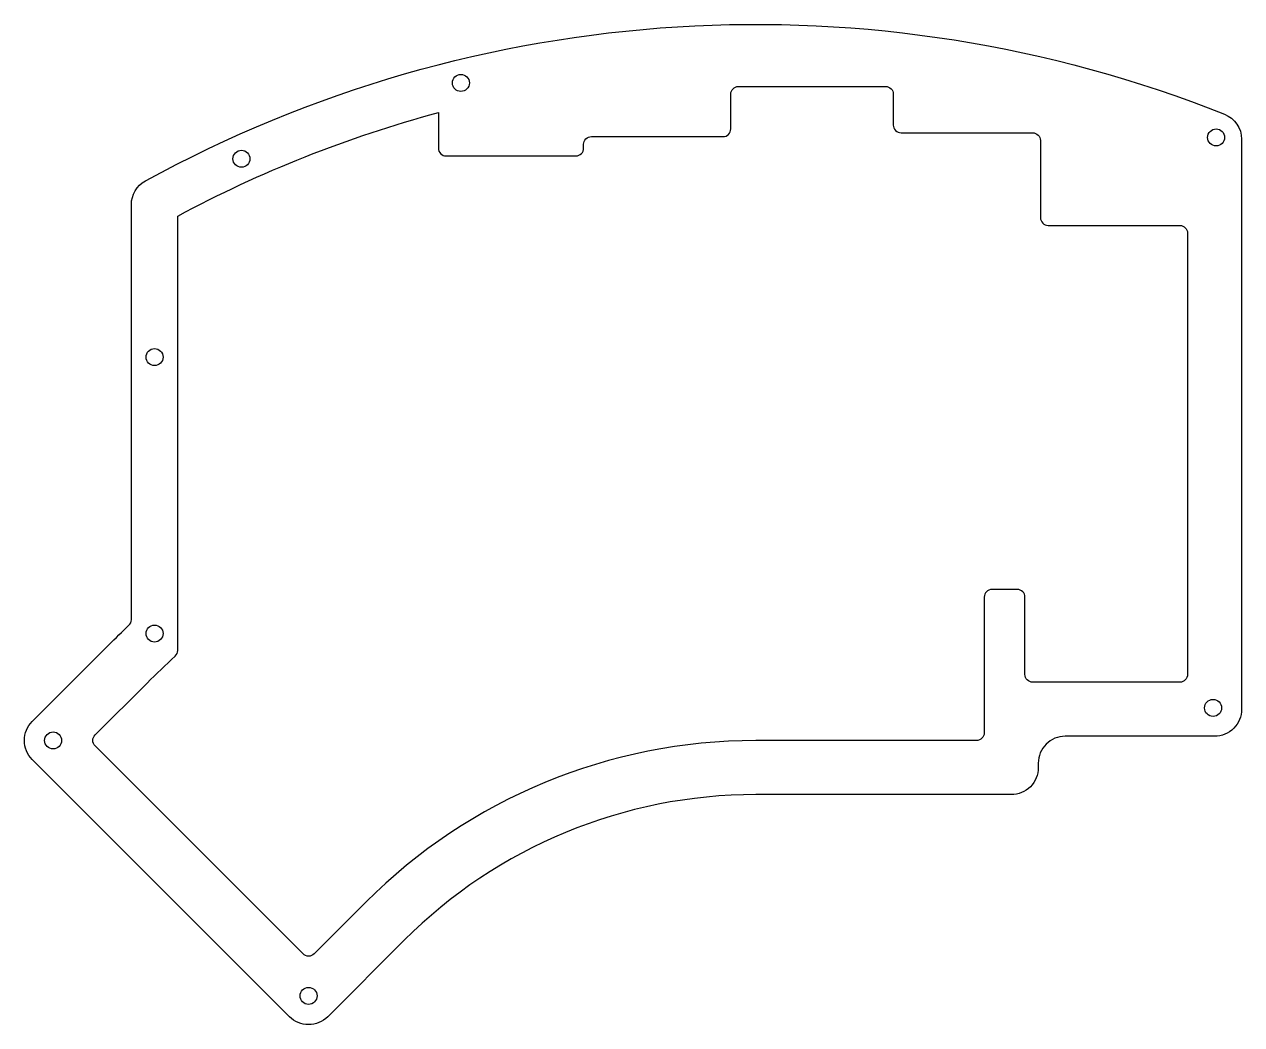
# Model space of a CAD drawing. Header units: millimetres. Extents: x -140 to 18, y -55 to 75.
import ezdxf

# ---------------------------------------------------------------- set-up
doc = ezdxf.new("R2010")
doc.units = ezdxf.units.MM
doc.layers.get('0').update_dxf_attribs({"linetype": 'CONTINUOUS'})

msp = doc.modelspace()

# ---------------------------------------------------------------- linework, layer by layer
for points in [[(-139.06, -15.61), (-129.14, -5.69, -0.007652), (-126.54, -3.16, 0.20688), (-126.23, -2.44), (-126.23, 51.31, -0.273633), (-124.41, 54.38, -0.22397), (15.32, 63.02, -0.307112), (17.52, 59.77), (17.52, -14.03, -0.414214), (14.02, -17.53), (-5.31, -17.53, 0.414214), (-8.81, -21.03), (-8.81, -21.59, -0.414214), (-12.31, -25.09), (-45.39, -25.09, 0.198912), (-90.89, -43.94), (-100.81, -53.86, -0.414214), (-105.75, -53.86), (-139.06, -20.55, -0.414214)], [(-85.47, 57.62), (-68.67, 57.62, 0.414214), (-67.67, 58.63), (-67.67, 59.13, -0.414214), (-66.67, 60.12), (-49.62, 60.12, 0.414214), (-48.62, 61.12), (-48.62, 65.62, -0.414214), (-47.62, 66.62), (-28.57, 66.62, -0.414214), (-27.58, 65.62), (-27.58, 61.62, 0.414214), (-26.58, 60.62), (-9.53, 60.62, -0.414214), (-8.53, 59.62), (-8.53, 49.62, 0.414214), (-7.53, 48.62), (9.52, 48.62, -0.414214), (10.52, 47.62), (10.52, -9.53, -0.414214), (9.52, -10.53), (-9.53, -10.53, -0.414214), (-10.53, -9.53), (-10.53, 0.48, 0.414214), (-11.52, 1.48), (-14.81, 1.48, 0.414214), (-15.81, 0.48), (-15.81, -17.09, -0.414214), (-16.81, -18.09), (-45.39, -18.09, 0.198912), (-95.84, -38.99), (-102.57, -45.73, -0.414214), (-103.99, -45.73), (-130.93, -18.79, -0.414214), (-130.93, -17.37), (-124.19, -10.64, -0.011303), (-120.55, -7.16, 0.210689), (-120.23, -6.42), (-120.23, 49.83, -0.05761), (-86.48, 63.23), (-86.48, 58.63, 0.414214)]]:
    msp.add_lwpolyline(points, format="xyb", close=True)
for centre in [(-83.57, 67.07), (14.22, 60.02), (-111.97, 57.25), (-123.23, 31.57), (-123.23, -4.23), (13.82, -13.87), (-136.36, -18.08), (-103.28, -51.16)]:
    msp.add_circle(centre, 1.1)

doc.saveas('drawing.dxf')
